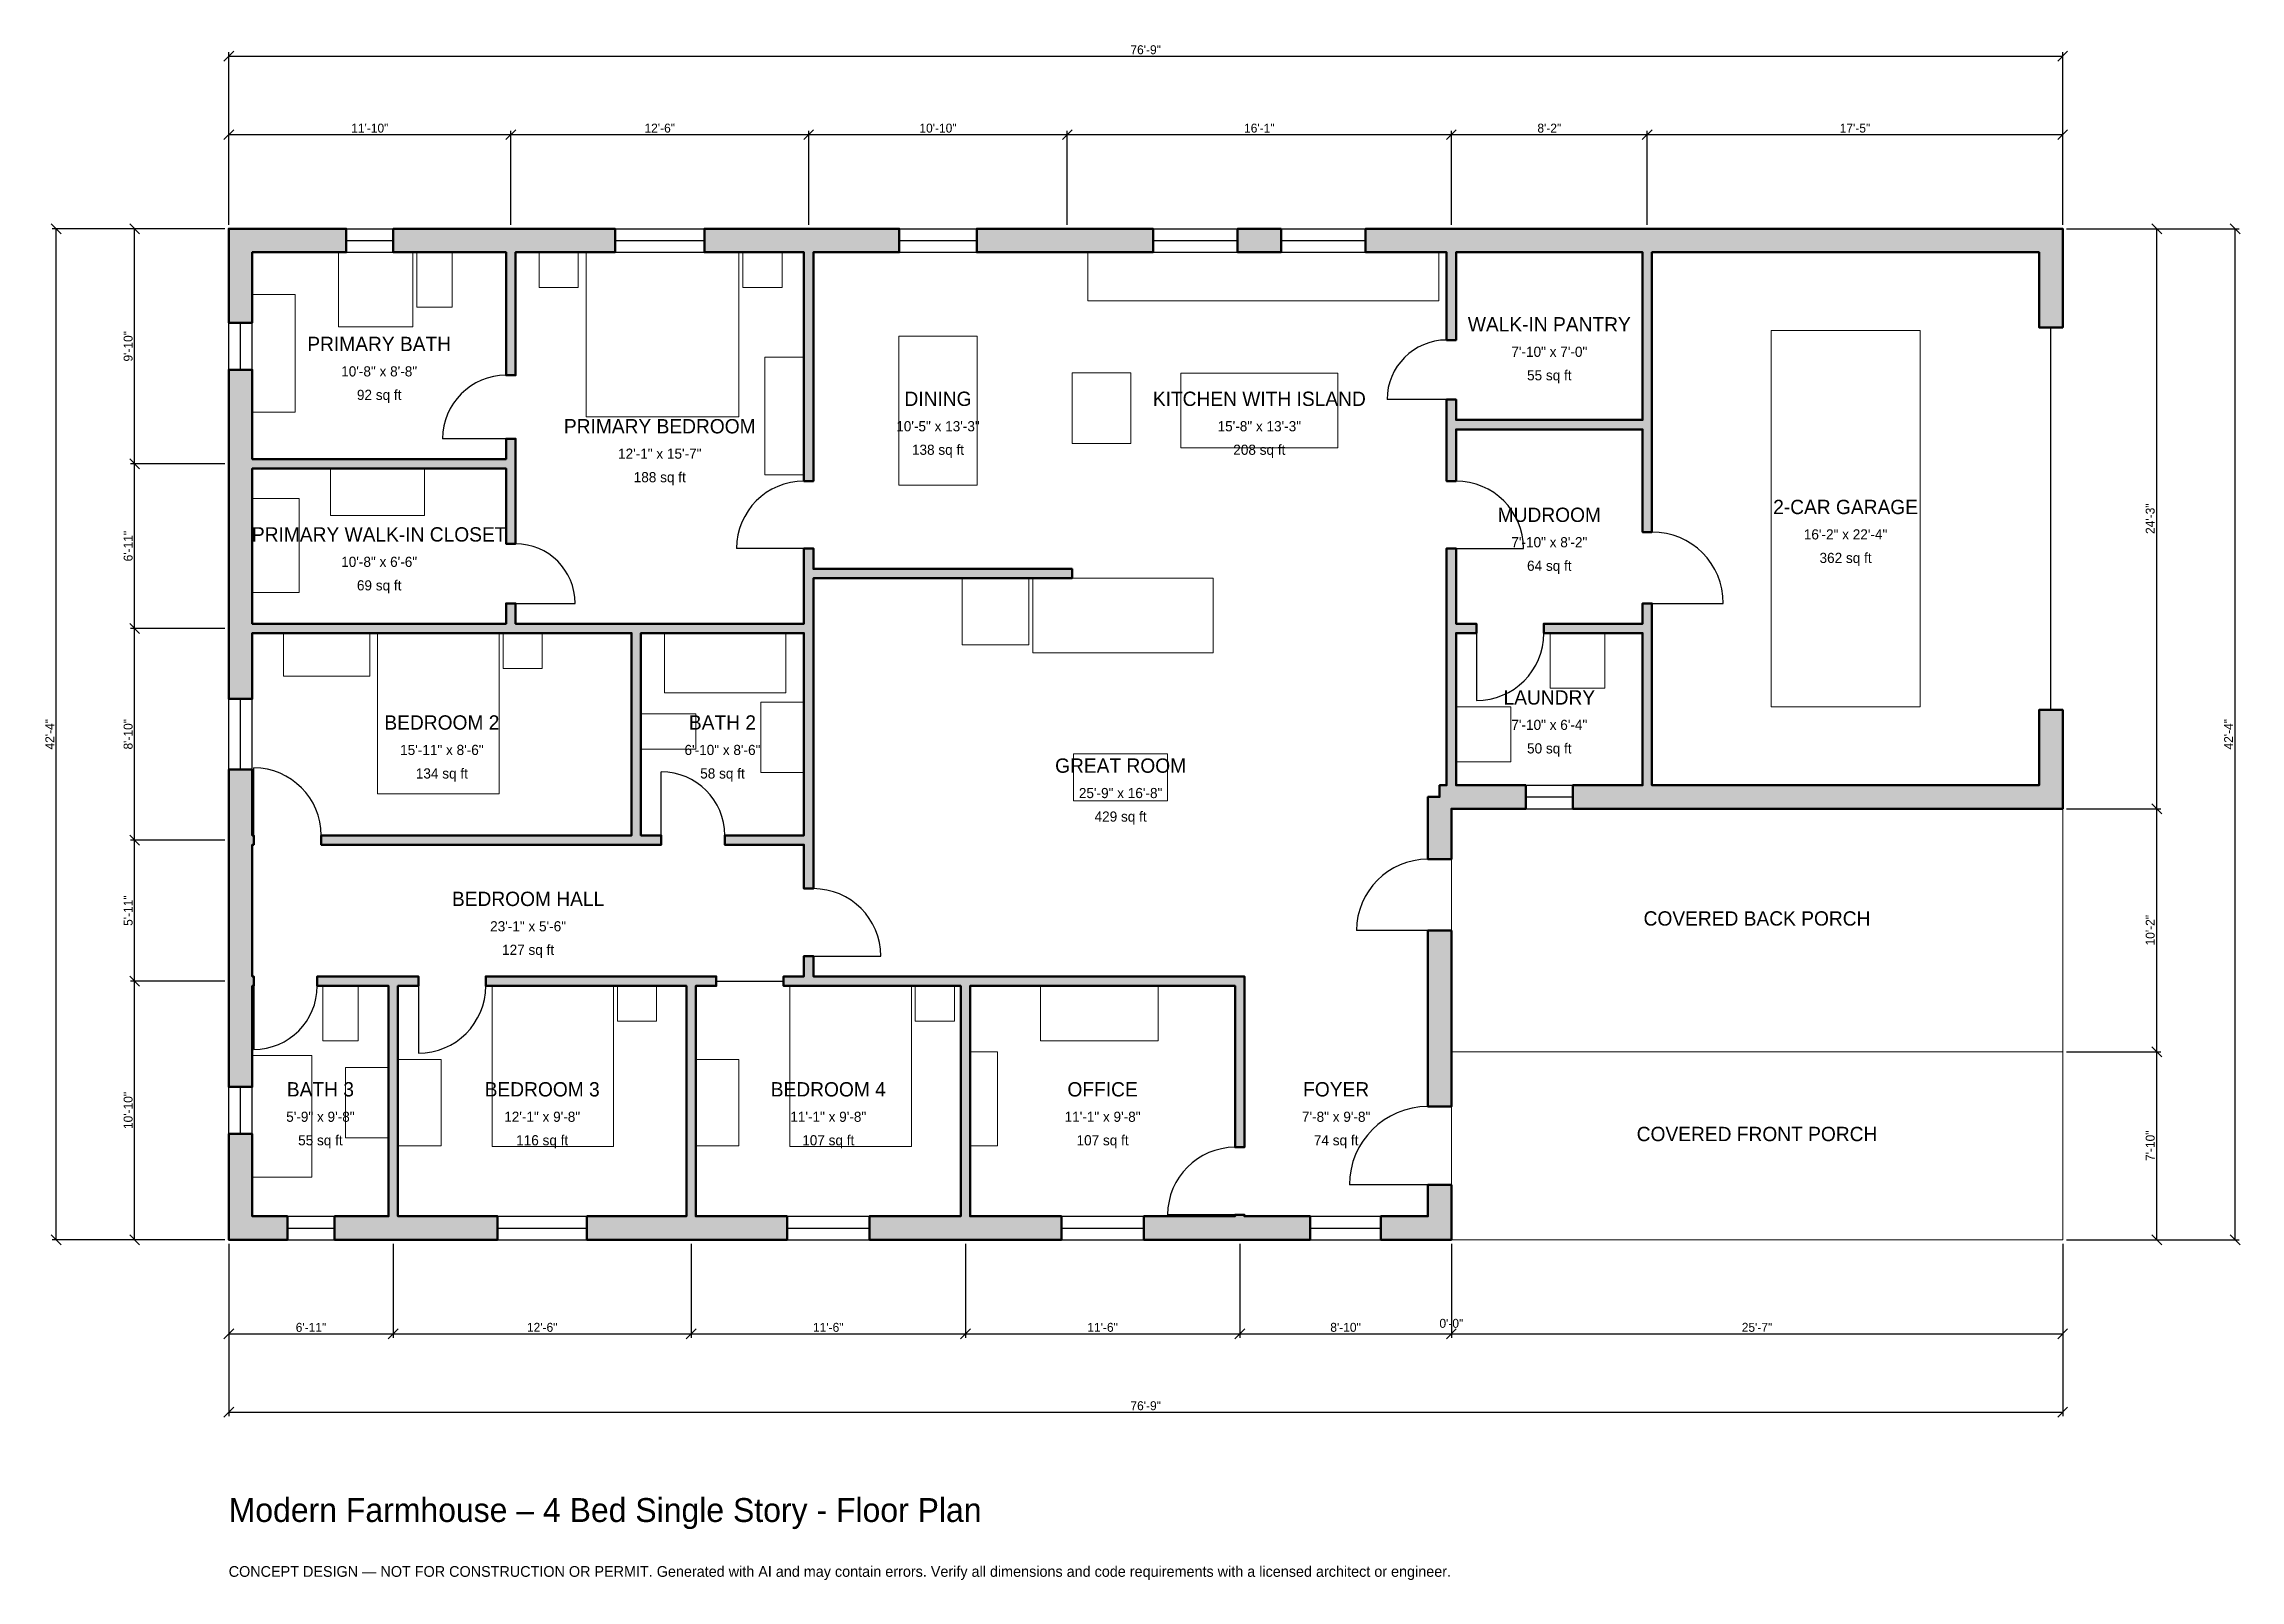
# Model space of a CAD drawing. Header units: inches. Extents: x -93 to 1010, y -171 to 601.
import ezdxf
from ezdxf.enums import TextEntityAlignment as Align

# ---------------------------------------------------------------- set-up
doc = ezdxf.new("R2010")
doc.units = ezdxf.units.IN
doc.header["$MEASUREMENT"] = 0
doc.linetypes.add('DASHED', pattern=[0.6, 0.5, -0.1])
for name, color, linetype, lineweight in [('A-ANNO-DIMS', 1, 'Continuous', 13), ('A-ANNO-TEXT', 7, 'Continuous', 18), ('A-AREA-IDEN', 7, 'Continuous', 18), ('A-DOOR', 2, 'Continuous', 25), ('A-FLOR-FIXT', 9, 'Continuous', 13), ('A-FURN', 9, 'Continuous', 13), ('A-GLAZ', 4, 'Continuous', 25), ('A-SITE-PAVE', 8, 'Continuous', 13), ('A-WALL', 7, 'Continuous', 50), ('A-WALL-PATT', 8, 'Continuous', 13)]:
    doc.layers.add(name, color=color, linetype=linetype, lineweight=lineweight)
doc.dimstyles.new('PLAN', dxfattribs={"dimtxt": 4.5, "dimasz": 3, "dimexe": 2, "dimexo": 2, "dimgap": 1, "dimtad": 1, "dimdec": 0, "dimlunit": 4, "dimtsz": 2.5, "dimcen": 2.5, "dimclrd": 1, "dimclre": 1, "dimazin": 3, "dimtfac": 1, "dimtmove": 0, "dimatfit": 3})

msp = doc.modelspace()

# ---------------------------------------------------------------- hatches: boundary and pattern name
at = {"layer": 'A-WALL-PATT'}
h = msp.add_hatch(dxfattribs=at)
h.set_pattern_fill('ANSI31', color=8, scale=0.8)
h.paths.add_polyline_path([(226.378, 0), (179.9213, 0), (179.9213, 11.811), (226.378, 11.811), (229.9213, 11.811), (229.9213, 127.5591), (129.1339, 127.5591), (129.1339, 132.2835), (229.9213, 132.2835), (234.6457, 132.2835), (244.8819, 132.2835), (244.8819, 127.5591), (234.6457, 127.5591), (234.6457, 11.811), (238.189, 11.811), (280.5118, 11.811), (280.5118, 0), (238.189, 0), (234.6457, 0), (234.6457, 0), (229.9213, 0), (229.9213, 0), (226.378, 0)])
h.paths.add_polyline_path([(88.5827, 0), (85.0394, 0), (85.0394, 0), (80.315, 0), (80.315, 0), (76.7717, 0), (53.1496, 0), (53.1496, 11.811), (76.7717, 11.811), (80.315, 11.811), (80.315, 127.5591), (44.4882, 127.5591), (44.4882, 132.2835), (80.315, 132.2835), (85.0394, 132.2835), (95.2756, 132.2835), (95.2756, 127.5591), (85.0394, 127.5591), (85.0394, 11.811), (88.5827, 11.811), (135.0394, 11.811), (135.0394, 0), (88.5827, 0)])
h.paths.add_polyline_path([(11.811, 0), (11.811, 0), (0, 0), (0, 0), (0, 0), (0, 11.811), (0, 11.811), (0, 53.1496), (11.811, 53.1496), (11.811, 11.811), (29.5276, 11.811), (29.5276, 0), (11.811, 0)])
h.paths.add_polyline_path([(0, 124.0157), (0, 127.5591), (0, 127.5591), (0, 132.2835), (0, 132.2835), (0, 135.8268), (0, 194.8819), (0, 198.4252), (0, 198.4252), (0, 203.1496), (0, 203.1496), (0, 206.6929), (0, 236.2205), (11.811, 236.2205), (11.811, 206.6929), (11.811, 203.1496), (12.5984, 203.1496), (12.5984, 198.4252), (11.811, 198.4252), (11.811, 194.8819), (11.811, 135.8268), (11.811, 132.2835), (12.5984, 132.2835), (12.5984, 127.5591), (11.811, 127.5591), (11.811, 124.0157), (11.811, 76.7717), (0, 76.7717), (0, 124.0157)])
h.paths.add_polyline_path([(0, 301.1811), (0, 304.7244), (0, 304.7244), (0, 309.4488), (0, 309.4488), (0, 312.9921), (0, 383.8583), (0, 387.4016), (0, 387.4016), (0, 392.126), (0, 392.126), (0, 395.6693), (0, 437.0079), (11.811, 437.0079), (11.811, 395.6693), (11.811, 392.126), (139.3701, 392.126), (139.3701, 402.3622), (144.0945, 402.3622), (144.0945, 392.126), (144.0945, 387.4016), (144.0945, 349.6063), (139.3701, 349.6063), (139.3701, 387.4016), (11.811, 387.4016), (11.811, 383.8583), (11.811, 312.9921), (11.811, 309.4488), (139.3701, 309.4488), (139.3701, 319.685), (144.0945, 319.685), (144.0945, 309.4488), (202.3622, 309.4488), (207.0866, 309.4488), (288.9764, 309.4488), (288.9764, 332.2835), (288.9764, 337.0079), (288.9764, 347.2441), (293.7008, 347.2441), (293.7008, 337.0079), (423.622, 337.0079), (423.622, 332.2835), (293.7008, 332.2835), (293.7008, 309.4488), (293.7008, 304.7244), (293.7008, 203.1496), (293.7008, 198.4252), (293.7008, 176.378), (288.9764, 176.378), (288.9764, 198.4252), (249.2126, 198.4252), (249.2126, 203.1496), (288.9764, 203.1496), (288.9764, 304.7244), (207.0866, 304.7244), (207.0866, 203.1496), (217.3228, 203.1496), (217.3228, 198.4252), (207.0866, 198.4252), (202.3622, 198.4252), (46.4567, 198.4252), (46.4567, 203.1496), (202.3622, 203.1496), (202.3622, 304.7244), (144.0945, 304.7244), (139.3701, 304.7244), (11.811, 304.7244), (11.811, 301.1811), (11.811, 271.6535), (0, 271.6535), (0, 301.1811)])
h.paths.add_polyline_path([(0, 496.063), (0, 496.063), (0, 507.874), (0, 507.874), (0, 507.8741), (11.811, 507.8741), (11.811, 507.874), (59.0551, 507.874), (59.0551, 496.063), (11.811, 496.063), (11.811, 460.6299), (0, 460.6299), (0, 496.063)])
h.paths.add_polyline_path([(139.3701, 507.874), (139.3701, 507.8741), (144.0945, 507.8741), (144.0945, 507.874), (147.6378, 507.874), (147.6378, 507.874), (194.0945, 507.874), (194.0945, 496.063), (144.0945, 496.063), (144.0945, 434.252), (139.3701, 434.252), (139.3701, 496.063), (135.8268, 496.063), (135.8268, 496.063), (82.6772, 496.063), (82.6772, 507.874), (139.3701, 507.874)])
h.paths.add_polyline_path([(285.4331, 507.874), (285.4331, 507.874), (288.9764, 507.874), (288.9764, 507.8741), (293.7008, 507.8741), (293.7008, 507.874), (336.811, 507.874), (336.811, 496.063), (297.2441, 496.063), (297.2441, 496.063), (293.7008, 496.063), (293.7008, 381.1024), (288.9764, 381.1024), (288.9764, 496.063), (238.9764, 496.063), (238.9764, 507.874), (285.4331, 507.874)])
h.paths.add_polyline_path([(415.3543, 507.874), (427.1654, 507.874), (464.3045, 507.874), (464.3045, 496.063), (427.1654, 496.063), (415.3543, 496.063), (375.7874, 496.063), (375.7874, 507.874), (415.3543, 507.874)])
h.paths.add_polyline_path([(528.6089, 507.874), (528.6089, 496.063), (506.8241, 496.063), (506.8241, 507.874), (528.6089, 507.874)])
h.paths.add_polyline_path([(608.2677, 507.874), (611.811, 507.874), (611.811, 507.8741), (616.5354, 507.8741), (616.5354, 507.874), (620.0787, 507.874), (706.6929, 507.874), (710.2362, 507.874), (710.2362, 507.8741), (714.9606, 507.8741), (714.9606, 507.874), (718.5039, 507.874), (909.4488, 507.874), (909.4488, 507.8741), (921.2598, 507.8741), (921.2598, 507.874), (921.2599, 507.874), (921.2599, 496.063), (921.2598, 496.063), (921.2598, 458.2677), (909.4488, 458.2677), (909.4488, 496.063), (718.5039, 496.063), (714.9606, 496.063), (714.9606, 411.811), (714.9606, 407.0866), (714.9606, 355.5118), (710.2362, 355.5118), (710.2362, 407.0866), (616.5354, 407.0866), (616.5354, 381.1024), (611.811, 381.1024), (611.811, 407.0866), (611.811, 411.811), (611.811, 422.0472), (616.5354, 422.0472), (616.5354, 411.811), (710.2362, 411.811), (710.2362, 496.063), (706.6929, 496.063), (620.0787, 496.063), (616.5354, 496.063), (616.5354, 451.9685), (611.811, 451.9685), (611.811, 496.063), (608.2677, 496.063), (571.1286, 496.063), (571.1286, 507.874), (608.2677, 507.874)])
h.paths.add_polyline_path([(921.2598, 228.3465), (921.2599, 228.3465), (921.2599, 216.5354), (921.2598, 216.5354), (921.2598, 216.5354), (909.4488, 216.5354), (909.4488, 216.5354), (718.5039, 216.5354), (714.9606, 216.5354), (714.9606, 216.5354), (710.2362, 216.5354), (710.2362, 216.5354), (706.6929, 216.5354), (675.1968, 216.5354), (675.1968, 228.3465), (706.6929, 228.3465), (710.2362, 228.3465), (710.2362, 304.7244), (660.6299, 304.7244), (660.6299, 309.4488), (710.2362, 309.4488), (710.2362, 319.685), (714.9606, 319.685), (714.9606, 309.4488), (714.9606, 304.7244), (714.9606, 228.3465), (718.5039, 228.3465), (909.4488, 228.3465), (909.4488, 266.1417), (921.2598, 266.1417), (921.2598, 228.3465)])
h.paths.add_polyline_path([(616.5354, 216.5354), (616.5354, 216.5354), (614.1733, 216.5354), (614.1733, 214.1732), (614.1732, 214.1732), (614.1732, 191.1417), (602.3622, 191.1417), (602.3622, 222.4409), (608.2677, 222.4409), (608.2677, 228.3465), (611.811, 228.3465), (611.811, 304.7244), (611.811, 309.4488), (611.811, 332.2835), (611.811, 337.0079), (611.811, 347.2441), (616.5354, 347.2441), (616.5354, 337.0079), (616.5354, 332.2835), (616.5354, 309.4488), (626.7717, 309.4488), (626.7717, 304.7244), (616.5354, 304.7244), (616.5354, 228.3465), (651.5748, 228.3465), (651.5748, 216.5354), (616.5354, 216.5354)])
h.paths.add_polyline_path([(614.1732, 135.8268), (614.1732, 135.8268), (614.1732, 100.3937), (614.1732, 88.5827), (614.1732, 66.9291), (602.3622, 66.9291), (602.3622, 88.5827), (602.3622, 100.3937), (602.3622, 124.0157), (602.3622, 124.0157), (602.3622, 155.315), (614.1732, 155.315), (614.1732, 135.8268)])
h.paths.add_polyline_path([(614.1732, 11.811), (614.1733, 11.811), (614.1733, 0), (614.1733, 0), (614.1732, 0), (614.1732, 0), (602.3622, 0), (602.3622, 0), (578.7402, 0), (578.7402, 11.811), (602.3622, 11.811), (602.3622, 27.5591), (614.1732, 27.5591), (614.1732, 11.811)])
h.paths.add_polyline_path([(513.7795, 0), (510.2362, 0), (510.2362, 0), (505.5118, 0), (505.5118, 0), (501.9685, 0), (459.6457, 0), (459.6457, 11.811), (501.9685, 11.811), (505.5118, 11.811), (505.5118, 12.5984), (510.2362, 12.5984), (510.2362, 11.811), (513.7795, 11.811), (543.3071, 11.811), (543.3071, 0), (513.7795, 0)])
h.paths.add_polyline_path([(375.9843, 0), (372.4409, 0), (372.4409, 0), (367.7165, 0), (367.7165, 0), (364.1732, 0), (321.8504, 0), (321.8504, 11.811), (364.1732, 11.811), (367.7165, 11.811), (367.7165, 127.5591), (293.7008, 127.5591), (288.9764, 127.5591), (278.7402, 127.5591), (278.7402, 132.2835), (288.9764, 132.2835), (288.9764, 142.5197), (293.7008, 142.5197), (293.7008, 132.2835), (367.7165, 132.2835), (372.4409, 132.2835), (505.5118, 132.2835), (510.2362, 132.2835), (510.2362, 127.5591), (510.2362, 46.4567), (505.5118, 46.4567), (505.5118, 127.5591), (372.4409, 127.5591), (372.4409, 11.811), (375.9843, 11.811), (418.3071, 11.811), (418.3071, 0), (375.9843, 0)])

# ---------------------------------------------------------------- linework, layer by layer
at = {"layer": 'A-DOOR', "linetype": 'DASHED'}
msp.add_line((915.3543, 266.1417), (915.3543, 458.2677), dxfattribs=at)
at = {"layer": 'A-DOOR'}
for p, q in [((611.811, 422.0472), (581.8898, 422.0472)), ((139.3701, 402.3622), (107.4803, 402.3622)), ((288.9764, 347.2441), (255.1181, 347.2441)), ((616.5354, 347.2441), (650.3937, 347.2441)), ((144.0945, 319.685), (174.0157, 319.685)), ((714.9606, 319.685), (750.7874, 319.685)), ((626.7717, 304.7244), (626.7717, 270.8661)), ((12.5984, 203.1496), (12.5984, 237.0079)), ((217.3228, 203.1496), (217.3228, 235.0394)), ((602.3622, 155.315), (566.5354, 155.315)), ((293.7008, 142.5197), (327.5591, 142.5197)), ((12.5984, 127.5591), (12.5984, 95.6693)), ((95.2756, 127.5591), (95.2756, 93.7008)), ((244.8819, 129.9213), (278.7402, 129.9213)), ((602.3622, 27.5591), (562.9921, 27.5591)), ((505.5118, 12.5984), (471.6535, 12.5984))]:
    msp.add_line(p, q, dxfattribs=at)
for centre, radius, start, end in [((611.811, 422.0472), 29.9213, 90, 180), ((139.3701, 402.3622), 31.8898, 90, 180), ((288.9764, 347.2441), 33.8583, 90, 180), ((616.5354, 347.2441), 33.8583, 0, 90), ((714.9606, 319.685), 35.8268, 0, 90), ((144.0945, 319.685), 29.9213, 0, 90), ((626.7717, 304.7244), 33.8583, 270, 360), ((12.5984, 203.1496), 33.8583, 0, 90), ((217.3228, 203.1496), 31.8898, 0, 90), ((602.3622, 155.315), 35.8268, 90, 180), ((293.7008, 142.5197), 33.8583, 0, 90), ((12.5984, 127.5591), 31.8898, 270, 360), ((95.2756, 127.5591), 33.8583, 270, 360), ((602.3622, 27.5591), 39.3701, 90, 180), ((505.5118, 12.5984), 33.8583, 90, 180)]:
    msp.add_arc(centre, radius, start, end, dxfattribs=at)
at = {"layer": 'A-FLOR-FIXT'}
for points in [[(55.1181, 458.6614), (92.5197, 458.6614), (92.5197, 496.063), (55.1181, 496.063)], [(94.4882, 468.5039), (112.2047, 468.5039), (112.2047, 496.063), (94.4882, 496.063)], [(431.4961, 471.6535), (607.874, 471.6535), (607.874, 496.063), (431.4961, 496.063)], [(11.811, 415.748), (33.4646, 415.748), (33.4646, 474.8031), (11.811, 474.8031)], [(478.3465, 397.8346), (557.0866, 397.8346), (557.0866, 435.2362), (478.3465, 435.2362)], [(218.8976, 274.8031), (279.9213, 274.8031), (279.9213, 304.7244), (218.8976, 304.7244)], [(267.3228, 234.6457), (288.9764, 234.6457), (288.9764, 270.0787), (267.3228, 270.0787)], [(207.0866, 246.4567), (234.6457, 246.4567), (234.6457, 264.1732), (207.0866, 264.1732)], [(47.2441, 100), (64.9606, 100), (64.9606, 127.5591), (47.2441, 127.5591)], [(11.811, 31.4961), (41.7323, 31.4961), (41.7323, 92.5197), (11.811, 92.5197)], [(58.6614, 51.1811), (80.315, 51.1811), (80.315, 86.6142), (58.6614, 86.6142)]]:
    msp.add_lwpolyline(points, close=True, dxfattribs=at)
at = {"layer": 'A-FURN'}
for points in [[(155.9055, 478.3465), (175.5906, 478.3465), (175.5906, 496.063), (155.9055, 496.063)], [(179.5276, 413.3858), (256.2992, 413.3858), (256.2992, 496.063), (179.5276, 496.063)], [(258.2677, 478.3465), (277.9528, 478.3465), (277.9528, 496.063), (258.2677, 496.063)], [(336.6142, 379.1339), (375.9843, 379.1339), (375.9843, 453.937), (336.6142, 453.937)], [(774.8031, 267.7165), (849.6063, 267.7165), (849.6063, 456.6929), (774.8031, 456.6929)], [(269.2913, 384.252), (288.9764, 384.252), (288.9764, 443.3071), (269.2913, 443.3071)], [(423.622, 400), (453.1496, 400), (453.1496, 435.4331), (423.622, 435.4331)], [(51.1811, 363.7795), (98.4252, 363.7795), (98.4252, 387.4016), (51.1811, 387.4016)], [(11.811, 325.1969), (35.4331, 325.1969), (35.4331, 372.4409), (11.811, 372.4409)], [(368.5039, 298.8189), (401.9685, 298.8189), (401.9685, 332.2835), (368.5039, 332.2835)], [(403.937, 294.8819), (494.4882, 294.8819), (494.4882, 332.2835), (403.937, 332.2835)], [(27.5591, 283.0709), (70.8661, 283.0709), (70.8661, 304.7244), (27.5591, 304.7244)], [(74.8031, 224.0157), (135.8268, 224.0157), (135.8268, 304.7244), (74.8031, 304.7244)], [(137.7953, 287.0079), (157.4803, 287.0079), (157.4803, 304.7244), (137.7953, 304.7244)], [(663.7795, 277.1654), (691.3386, 277.1654), (691.3386, 304.7244), (663.7795, 304.7244)], [(616.5354, 240.1575), (644.0945, 240.1575), (644.0945, 267.7165), (616.5354, 267.7165)], [(424.4094, 220.4724), (471.6535, 220.4724), (471.6535, 244.0945), (424.4094, 244.0945)], [(132.2835, 46.8504), (193.3071, 46.8504), (193.3071, 127.5591), (132.2835, 127.5591)], [(195.2756, 109.8425), (214.9606, 109.8425), (214.9606, 127.5591), (195.2756, 127.5591)], [(281.8898, 46.8504), (342.9134, 46.8504), (342.9134, 127.5591), (281.8898, 127.5591)], [(344.8819, 109.8425), (364.5669, 109.8425), (364.5669, 127.5591), (344.8819, 127.5591)], [(407.874, 100), (466.9291, 100), (466.9291, 127.5591), (407.874, 127.5591)], [(85.0394, 47.2441), (106.6929, 47.2441), (106.6929, 90.5512), (85.0394, 90.5512)], [(234.6457, 47.2441), (256.2992, 47.2441), (256.2992, 90.5512), (234.6457, 90.5512)], [(372.4409, 47.2441), (386.2205, 47.2441), (386.2205, 94.4882), (372.4409, 94.4882)]]:
    msp.add_lwpolyline(points, close=True, dxfattribs=at)
at = {"layer": 'A-GLAZ'}
for p, q in [((59.0551, 507.874), (82.6772, 507.874)), ((194.0945, 507.874), (238.9764, 507.874)), ((336.811, 507.874), (375.7874, 507.874)), ((464.3045, 507.874), (506.8241, 507.874)), ((528.6089, 507.874), (571.1286, 507.874)), ((59.0551, 501.9685), (82.6772, 501.9685)), ((194.0945, 501.9685), (238.9764, 501.9685)), ((336.811, 501.9685), (375.7874, 501.9685)), ((464.3045, 501.9685), (506.8241, 501.9685)), ((528.6089, 501.9685), (571.1286, 501.9685)), ((59.0551, 496.063), (82.6772, 496.063)), ((194.0945, 496.063), (238.9764, 496.063)), ((336.811, 496.063), (375.7874, 496.063)), ((464.3045, 496.063), (506.8241, 496.063)), ((528.6089, 496.063), (571.1286, 496.063)), ((0, 437.0079), (0, 460.6299)), ((5.9055, 437.0079), (5.9055, 460.6299)), ((11.811, 437.0079), (11.811, 460.6299)), ((0, 236.2205), (0, 271.6535)), ((5.9055, 236.2205), (5.9055, 271.6535)), ((11.811, 236.2205), (11.811, 271.6535)), ((651.5748, 228.3465), (675.1968, 228.3465)), ((651.5748, 222.4409), (675.1968, 222.4409)), ((651.5748, 216.5354), (675.1968, 216.5354)), ((0, 53.1496), (0, 76.7717)), ((5.9055, 53.1496), (5.9055, 76.7717)), ((11.811, 53.1496), (11.811, 76.7717)), ((29.5276, 11.811), (53.1496, 11.811)), ((135.0394, 11.811), (179.9213, 11.811)), ((280.5118, 11.811), (321.8504, 11.811)), ((418.3071, 11.811), (459.6457, 11.811)), ((543.3071, 11.811), (578.7402, 11.811)), ((29.5276, 5.9055), (53.1496, 5.9055)), ((29.5276, 0), (53.1496, 0)), ((135.0394, 5.9055), (179.9213, 5.9055)), ((135.0394, 0), (179.9213, 0)), ((280.5118, 5.9055), (321.8504, 5.9055)), ((280.5118, 0), (321.8504, 0)), ((418.3071, 5.9055), (459.6457, 5.9055)), ((418.3071, 0), (459.6457, 0)), ((543.3071, 5.9055), (578.7402, 5.9055)), ((543.3071, 0), (578.7402, 0))]:
    msp.add_line(p, q, dxfattribs=at)
at = {"layer": 'A-SITE-PAVE', "linetype": 'DASHED'}
for points in [[(614.1732, 94.4882), (921.2598, 94.4882), (921.2598, 216.5354), (614.1732, 216.5354)], [(614.1732, 0), (921.2598, 0), (921.2598, 94.4882), (614.1732, 94.4882)]]:
    msp.add_lwpolyline(points, close=True, dxfattribs=at)
at = {"layer": 'A-WALL'}
for points in [[(0, 496.063), (0, 496.063), (0, 507.874), (0, 507.874), (0, 507.8741), (11.811, 507.8741), (11.811, 507.874), (59.0551, 507.874), (59.0551, 496.063), (11.811, 496.063), (11.811, 460.6299), (0, 460.6299), (0, 496.063)], [(139.3701, 507.874), (139.3701, 507.8741), (144.0945, 507.8741), (144.0945, 507.874), (147.6378, 507.874), (147.6378, 507.874), (194.0945, 507.874), (194.0945, 496.063), (144.0945, 496.063), (144.0945, 434.252), (139.3701, 434.252), (139.3701, 496.063), (135.8268, 496.063), (135.8268, 496.063), (82.6772, 496.063), (82.6772, 507.874), (139.3701, 507.874)], [(285.4331, 507.874), (285.4331, 507.874), (288.9764, 507.874), (288.9764, 507.8741), (293.7008, 507.8741), (293.7008, 507.874), (336.811, 507.874), (336.811, 496.063), (297.2441, 496.063), (297.2441, 496.063), (293.7008, 496.063), (293.7008, 381.1024), (288.9764, 381.1024), (288.9764, 496.063), (238.9764, 496.063), (238.9764, 507.874), (285.4331, 507.874)], [(415.3543, 507.874), (427.1654, 507.874), (464.3045, 507.874), (464.3045, 496.063), (427.1654, 496.063), (415.3543, 496.063), (375.7874, 496.063), (375.7874, 507.874), (415.3543, 507.874)], [(528.6089, 507.874), (528.6089, 496.063), (506.8241, 496.063), (506.8241, 507.874), (528.6089, 507.874)], [(608.2677, 507.874), (611.811, 507.874), (611.811, 507.8741), (616.5354, 507.8741), (616.5354, 507.874), (620.0787, 507.874), (706.6929, 507.874), (710.2362, 507.874), (710.2362, 507.8741), (714.9606, 507.8741), (714.9606, 507.874), (718.5039, 507.874), (909.4488, 507.874), (909.4488, 507.8741), (921.2598, 507.8741), (921.2598, 507.874), (921.2599, 507.874), (921.2599, 496.063), (921.2598, 496.063), (921.2598, 458.2677), (909.4488, 458.2677), (909.4488, 496.063), (718.5039, 496.063), (714.9606, 496.063), (714.9606, 411.811), (714.9606, 407.0866), (714.9606, 355.5118), (710.2362, 355.5118), (710.2362, 407.0866), (616.5354, 407.0866), (616.5354, 381.1024), (611.811, 381.1024), (611.811, 407.0866), (611.811, 411.811), (611.811, 422.0472), (616.5354, 422.0472), (616.5354, 411.811), (710.2362, 411.811), (710.2362, 496.063), (706.6929, 496.063), (620.0787, 496.063), (616.5354, 496.063), (616.5354, 451.9685), (611.811, 451.9685), (611.811, 496.063), (608.2677, 496.063), (571.1286, 496.063), (571.1286, 507.874), (608.2677, 507.874)], [(0, 301.1811), (0, 304.7244), (0, 304.7244), (0, 309.4488), (0, 309.4488), (0, 312.9921), (0, 383.8583), (0, 387.4016), (0, 387.4016), (0, 392.126), (0, 392.126), (0, 395.6693), (0, 437.0079), (11.811, 437.0079), (11.811, 395.6693), (11.811, 392.126), (139.3701, 392.126), (139.3701, 402.3622), (144.0945, 402.3622), (144.0945, 392.126), (144.0945, 387.4016), (144.0945, 349.6063), (139.3701, 349.6063), (139.3701, 387.4016), (11.811, 387.4016), (11.811, 383.8583), (11.811, 312.9921), (11.811, 309.4488), (139.3701, 309.4488), (139.3701, 319.685), (144.0945, 319.685), (144.0945, 309.4488), (202.3622, 309.4488), (207.0866, 309.4488), (288.9764, 309.4488), (288.9764, 332.2835), (288.9764, 337.0079), (288.9764, 347.2441), (293.7008, 347.2441), (293.7008, 337.0079), (423.622, 337.0079), (423.622, 332.2835), (293.7008, 332.2835), (293.7008, 309.4488), (293.7008, 304.7244), (293.7008, 203.1496), (293.7008, 198.4252), (293.7008, 176.378), (288.9764, 176.378), (288.9764, 198.4252), (249.2126, 198.4252), (249.2126, 203.1496), (288.9764, 203.1496), (288.9764, 304.7244), (207.0866, 304.7244), (207.0866, 203.1496), (217.3228, 203.1496), (217.3228, 198.4252), (207.0866, 198.4252), (202.3622, 198.4252), (46.4567, 198.4252), (46.4567, 203.1496), (202.3622, 203.1496), (202.3622, 304.7244), (144.0945, 304.7244), (139.3701, 304.7244), (11.811, 304.7244), (11.811, 301.1811), (11.811, 271.6535), (0, 271.6535), (0, 301.1811)], [(616.5354, 216.5354), (616.5354, 216.5354), (614.1733, 216.5354), (614.1733, 214.1732), (614.1732, 214.1732), (614.1732, 191.1417), (602.3622, 191.1417), (602.3622, 222.4409), (608.2677, 222.4409), (608.2677, 228.3465), (611.811, 228.3465), (611.811, 304.7244), (611.811, 309.4488), (611.811, 332.2835), (611.811, 337.0079), (611.811, 347.2441), (616.5354, 347.2441), (616.5354, 337.0079), (616.5354, 332.2835), (616.5354, 309.4488), (626.7717, 309.4488), (626.7717, 304.7244), (616.5354, 304.7244), (616.5354, 228.3465), (651.5748, 228.3465), (651.5748, 216.5354), (616.5354, 216.5354)], [(921.2598, 228.3465), (921.2599, 228.3465), (921.2599, 216.5354), (921.2598, 216.5354), (921.2598, 216.5354), (909.4488, 216.5354), (909.4488, 216.5354), (718.5039, 216.5354), (714.9606, 216.5354), (714.9606, 216.5354), (710.2362, 216.5354), (710.2362, 216.5354), (706.6929, 216.5354), (675.1968, 216.5354), (675.1968, 228.3465), (706.6929, 228.3465), (710.2362, 228.3465), (710.2362, 304.7244), (660.6299, 304.7244), (660.6299, 309.4488), (710.2362, 309.4488), (710.2362, 319.685), (714.9606, 319.685), (714.9606, 309.4488), (714.9606, 304.7244), (714.9606, 228.3465), (718.5039, 228.3465), (909.4488, 228.3465), (909.4488, 266.1417), (921.2598, 266.1417), (921.2598, 228.3465)], [(0, 124.0157), (0, 127.5591), (0, 127.5591), (0, 132.2835), (0, 132.2835), (0, 135.8268), (0, 194.8819), (0, 198.4252), (0, 198.4252), (0, 203.1496), (0, 203.1496), (0, 206.6929), (0, 236.2205), (11.811, 236.2205), (11.811, 206.6929), (11.811, 203.1496), (12.5984, 203.1496), (12.5984, 198.4252), (11.811, 198.4252), (11.811, 194.8819), (11.811, 135.8268), (11.811, 132.2835), (12.5984, 132.2835), (12.5984, 127.5591), (11.811, 127.5591), (11.811, 124.0157), (11.811, 76.7717), (0, 76.7717), (0, 124.0157)], [(614.1732, 135.8268), (614.1732, 135.8268), (614.1732, 100.3937), (614.1732, 88.5827), (614.1732, 66.9291), (602.3622, 66.9291), (602.3622, 88.5827), (602.3622, 100.3937), (602.3622, 124.0157), (602.3622, 124.0157), (602.3622, 155.315), (614.1732, 155.315), (614.1732, 135.8268)], [(375.9843, 0), (372.4409, 0), (372.4409, 0), (367.7165, 0), (367.7165, 0), (364.1732, 0), (321.8504, 0), (321.8504, 11.811), (364.1732, 11.811), (367.7165, 11.811), (367.7165, 127.5591), (293.7008, 127.5591), (288.9764, 127.5591), (278.7402, 127.5591), (278.7402, 132.2835), (288.9764, 132.2835), (288.9764, 142.5197), (293.7008, 142.5197), (293.7008, 132.2835), (367.7165, 132.2835), (372.4409, 132.2835), (505.5118, 132.2835), (510.2362, 132.2835), (510.2362, 127.5591), (510.2362, 46.4567), (505.5118, 46.4567), (505.5118, 127.5591), (372.4409, 127.5591), (372.4409, 11.811), (375.9843, 11.811), (418.3071, 11.811), (418.3071, 0), (375.9843, 0)], [(88.5827, 0), (85.0394, 0), (85.0394, 0), (80.315, 0), (80.315, 0), (76.7717, 0), (53.1496, 0), (53.1496, 11.811), (76.7717, 11.811), (80.315, 11.811), (80.315, 127.5591), (44.4882, 127.5591), (44.4882, 132.2835), (80.315, 132.2835), (85.0394, 132.2835), (95.2756, 132.2835), (95.2756, 127.5591), (85.0394, 127.5591), (85.0394, 11.811), (88.5827, 11.811), (135.0394, 11.811), (135.0394, 0), (88.5827, 0)], [(226.378, 0), (179.9213, 0), (179.9213, 11.811), (226.378, 11.811), (229.9213, 11.811), (229.9213, 127.5591), (129.1339, 127.5591), (129.1339, 132.2835), (229.9213, 132.2835), (234.6457, 132.2835), (244.8819, 132.2835), (244.8819, 127.5591), (234.6457, 127.5591), (234.6457, 11.811), (238.189, 11.811), (280.5118, 11.811), (280.5118, 0), (238.189, 0), (234.6457, 0), (234.6457, 0), (229.9213, 0), (229.9213, 0), (226.378, 0)], [(11.811, 0), (11.811, 0), (0, 0), (0, 0), (0, 0), (0, 11.811), (0, 11.811), (0, 53.1496), (11.811, 53.1496), (11.811, 11.811), (29.5276, 11.811), (29.5276, 0), (11.811, 0)], [(614.1732, 11.811), (614.1733, 11.811), (614.1733, 0), (614.1733, 0), (614.1732, 0), (614.1732, 0), (602.3622, 0), (602.3622, 0), (578.7402, 0), (578.7402, 11.811), (602.3622, 11.811), (602.3622, 27.5591), (614.1732, 27.5591), (614.1732, 11.811)], [(513.7795, 0), (510.2362, 0), (510.2362, 0), (505.5118, 0), (505.5118, 0), (501.9685, 0), (459.6457, 0), (459.6457, 11.811), (501.9685, 11.811), (505.5118, 11.811), (505.5118, 12.5984), (510.2362, 12.5984), (510.2362, 11.811), (513.7795, 11.811), (543.3071, 11.811), (543.3071, 0), (513.7795, 0)]]:
    msp.add_lwpolyline(points, close=True, dxfattribs=at)

# ---------------------------------------------------------------- texts
at = {"layer": 'A-ANNO-TEXT'}
for s, height, p in [('Modern Farmhouse – 4 Bed Single Story - Floor Plan', 12, (0, -141.7323)), ('CONCEPT DESIGN — NOT FOR CONSTRUCTION OR PERMIT. Generated with AI and may contain errors. Verify all dimensions and code requirements with a licensed architect or engineer.', 5.4, (0, -169.2913))]:
    msp.add_text(s, height=height, dxfattribs=at).set_placement(p)
at = {"layer": 'A-AREA-IDEN'}
for s, height, p in [('WALK-IN PANTRY', 7.2, (663.3858, 459.8425)), ('PRIMARY BATH', 7.2, (75.5906, 450)), ('7\'-10" x 7\'-0"', 5.1, (663.3858, 446.063)), ('10\'-8" x 8\'-8"', 5.1, (75.5906, 436.2205)), ('55 sq ft', 5.1, (663.3858, 434.252)), ('92 sq ft', 5.1, (75.5906, 424.4094)), ('DINING', 7.2, (356.2992, 422.4409)), ('KITCHEN WITH ISLAND', 7.2, (517.7165, 422.4409)), ('PRIMARY BEDROOM', 7.2, (216.5354, 408.6614)), ('10\'-5" x 13\'-3"', 5.1, (356.2992, 408.6614)), ('15\'-8" x 13\'-3"', 5.1, (517.7165, 408.6614)), ('12\'-1" x 15\'-7"', 5.1, (216.5354, 394.8819)), ('138 sq ft', 5.1, (356.2992, 396.8504)), ('208 sq ft', 5.1, (517.7165, 396.8504)), ('188 sq ft', 5.1, (216.5354, 383.0709)), ('MUDROOM', 7.2, (663.3858, 364.1732)), ('2-CAR GARAGE', 7.2, (812.2047, 368.1102)), ('PRIMARY WALK-IN CLOSET', 7.2, (75.5906, 354.3307)), ('16\'-2" x 22\'-4"', 5.1, (812.2047, 354.3307)), ('10\'-8" x 6\'-6"', 5.1, (75.5906, 340.5512)), ('7\'-10" x 8\'-2"', 5.1, (663.3858, 350.3937)), ('362 sq ft', 5.1, (812.2047, 342.5197)), ('69 sq ft', 5.1, (75.5906, 328.7402)), ('64 sq ft', 5.1, (663.3858, 338.5827)), ('LAUNDRY', 7.2, (663.3858, 272.4409)), ('BEDROOM 2', 7.2, (107.0866, 259.8425)), ('BATH 2', 7.2, (248.0315, 259.8425)), ('7\'-10" x 6\'-4"', 5.1, (663.3858, 258.6614)), ('15\'-11" x 8\'-6"', 5.1, (107.0866, 246.063)), ('6\'-10" x 8\'-6"', 5.1, (248.0315, 246.063)), ('50 sq ft', 5.1, (663.3858, 246.8504)), ('134 sq ft', 5.1, (107.0866, 234.252)), ('58 sq ft', 5.1, (248.0315, 234.252)), ('GREAT ROOM', 7.2, (448.0315, 238.189)), ('25\'-9" x 16\'-8"', 5.1, (448.0315, 224.4094)), ('429 sq ft', 5.1, (448.0315, 212.5984)), ('BEDROOM HALL', 7.2, (150.3937, 171.2598)), ('23\'-1" x 5\'-6"', 5.1, (150.3937, 157.4803)), ('COVERED BACK PORCH', 7.2, (767.7165, 161.4173)), ('127 sq ft', 5.1, (150.3937, 145.6693)), ('BATH 3', 7.2, (46.063, 75.5906)), ('BEDROOM 3', 7.2, (157.4803, 75.5906)), ('BEDROOM 4', 7.2, (301.1811, 75.5906)), ('OFFICE', 7.2, (438.9764, 75.5906)), ('FOYER', 7.2, (556.2992, 75.5906)), ('5\'-9" x 9\'-8"', 5.1, (46.063, 61.811)), ('12\'-1" x 9\'-8"', 5.1, (157.4803, 61.811)), ('11\'-1" x 9\'-8"', 5.1, (301.1811, 61.811)), ('11\'-1" x 9\'-8"', 5.1, (438.9764, 61.811)), ('7\'-8" x 9\'-8"', 5.1, (556.2992, 61.811)), ('COVERED FRONT PORCH', 7.2, (767.7165, 53.1496)), ('55 sq ft', 5.1, (46.063, 50)), ('116 sq ft', 5.1, (157.4803, 50)), ('107 sq ft', 5.1, (301.1811, 50)), ('107 sq ft', 5.1, (438.9764, 50)), ('74 sq ft', 5.1, (556.2992, 50))]:
    msp.add_text(s, height=height, dxfattribs=at).set_placement(p, align=Align.MIDDLE_CENTER)

# ---------------------------------------------------------------- dimensions: what is measured, and where the dimension line sits
at = {"layer": 'A-ANNO-DIMS'}
for base, p1, p2, text in [((0, 594.4882), (0, 507.874), (921.2598, 507.874), '76\'-9"'), ((0, 555.1181), (0, 507.874), (141.7323, 507.874), '11\'-10"'), ((141.7323, 555.1181), (141.7323, 507.874), (291.3386, 507.874), '12\'-6"'), ((291.3386, 555.1181), (291.3386, 507.874), (421.2598, 507.874), '10\'-10"'), ((421.2598, 555.1181), (421.2598, 507.874), (614.1732, 507.874), '16\'-1"'), ((614.1732, 555.1181), (614.1732, 507.874), (712.5984, 507.874), '8\'-2"'), ((712.5984, 555.1181), (712.5984, 507.874), (921.2598, 507.874), '17\'-5"'), ((0, -47.2441), (0, 0), (82.6772, 0), '6\'-11"'), ((0, -86.6142), (0, 0), (921.2598, 0), '76\'-9"'), ((82.6772, -47.2441), (82.6772, 0), (232.2835, 0), '12\'-6"'), ((232.2835, -47.2441), (232.2835, 0), (370.0787, 0), '11\'-6"'), ((370.0787, -47.2441), (370.0787, 0), (507.874, 0), '11\'-6"'), ((507.874, -47.2441), (507.874, 0), (614.1732, 0), '8\'-10"'), ((614.1732, -47.2441), (614.1732, 0), (614.1732, 0), '0\'-0"'), ((614.1732, -47.2441), (614.1732, 0), (921.2598, 0), '25\'-7"')]:
    msp.add_linear_dim(base=base, p1=p1, p2=p2, text=text, dimstyle='PLAN', dxfattribs=at).render()
for base, p1, p2, text in [((-86.6142, 0), (0, 0), (0, 507.874), '42\'-4"'), ((-47.2441, 389.7638), (0, 389.7638), (0, 507.874), '9\'-10"'), ((968.5039, 216.5354), (921.2598, 216.5354), (921.2598, 507.874), '24\'-3"'), ((1007.874, 0), (921.2598, 0), (921.2598, 507.874), '42\'-4"'), ((-47.2441, 307.0866), (0, 307.0866), (0, 389.7638), '6\'-11"'), ((-47.2441, 200.7874), (0, 200.7874), (0, 307.0866), '8\'-10"'), ((968.5039, 94.4882), (921.2598, 94.4882), (921.2598, 216.5354), '10\'-2"'), ((-47.2441, 129.9213), (0, 129.9213), (0, 200.7874), '5\'-11"'), ((-47.2441, 0), (0, 0), (0, 129.9213), '10\'-10"'), ((968.5039, 0), (921.2598, 0), (921.2598, 94.4882), '7\'-10"')]:
    msp.add_linear_dim(base=base, p1=p1, p2=p2, angle=90, text=text, dimstyle='PLAN', dxfattribs=at).render()

doc.saveas('drawing.dxf')
